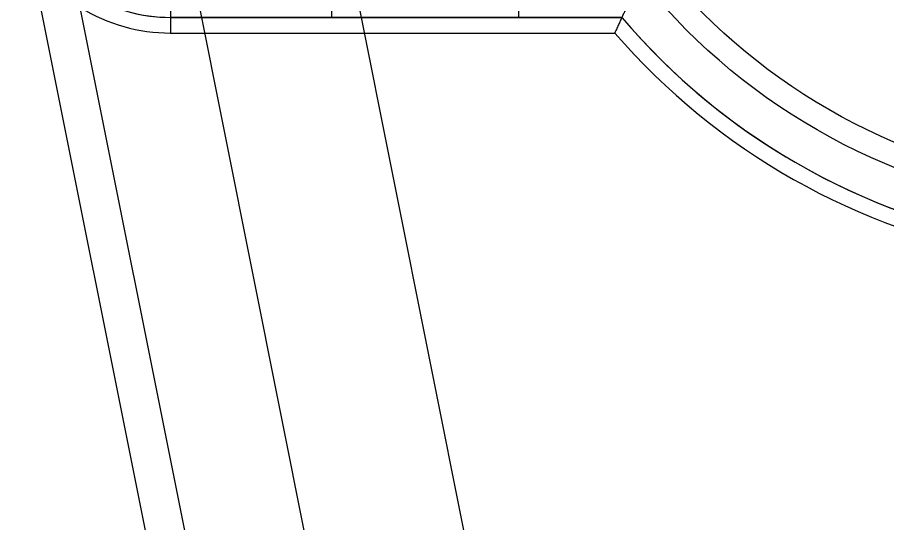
# Model space of a CAD drawing. Header units: millimetres. Extents: x 15 to 1184, y 5 to 836.
# Drawn here: x 319.14 to 341.42, y 360.52 to 373.48 of the extents above; entities that cross this region are included whole.
import ezdxf

# ---------------------------------------------------------------- set-up
doc = ezdxf.new("R2010")
doc.units = ezdxf.units.MM

msp = doc.modelspace()

# ---------------------------------------------------------------- linework, layer by layer
at = {"color": 7, "linetype": 'Continuous', "lineweight": 25}
for p, q in [((332.217, 331.691), (321.66, 384.476)), ((329.5, 345.276), (321.66, 384.476)), ((325.739, 384.476), (336.139, 332.476)), ((325.739, 384.476), (334.781, 339.267)), ((327.181, 384.476), (327.181, 373.476)), ((327.181, 384.476), (327.181, 373.476)), ((331.981, 373.476), (331.981, 380.921)), ((331.981, 373.476), (331.981, 380.921)), ((319.137, 376.691), (329.42, 325.28)), ((319.137, 376.691), (324.219, 351.285)), ((323.06, 375.476), (323.06, 373.476)), ((323.06, 375.476), (323.06, 373.476)), ((330.4, 325.476), (320.749, 373.731)), ((325.539, 349.783), (320.749, 373.731)), ((323.06, 373.476), (334.619, 373.476)), ((334.619, 373.476), (323.06, 373.476)), ((323.06, 373.476), (323.06, 373.076)), ((323.06, 373.476), (323.06, 373.076)), ((334.619, 373.476), (323.06, 373.476)), ((323.06, 373.476), (334.619, 373.476)), ((331.981, 373.476), (327.181, 373.476)), ((331.981, 373.476), (327.181, 373.476)), ((323.06, 373.076), (334.435, 373.076)), ((323.06, 373.076), (334.435, 373.076))]:
    msp.add_line(p, q, dxfattribs=at)
for radius in [16, 15.4]:
    msp.add_circle((347.581, 384.476), radius, dxfattribs=at)
for centre, radius, start, end in [((323.06, 377.476), 4, 191.3099, 270), ((323.06, 377.476), 4, 191.3099, 270), ((323.06, 377.476), 4, 238.324, 270), ((323.06, 377.476), 4, 238.324, 270), ((323.06, 377.476), 4.4, 238.324, 270), ((323.06, 377.476), 4.4, 238.324, 270), ((347.581, 384.476), 17, 220.3202, 262.0719), ((347.581, 384.476), 17, 220.3202, 260.0718), ((347.581, 384.476), 17, 220.3202, 260.0718), ((347.581, 384.476), 17, 220.3202, 262.0719), ((347.581, 384.476), 17.4, 220.9327, 260.0718), ((347.581, 384.476), 17.4, 220.9327, 260.0718)]:
    msp.add_arc(centre, radius, start, end, dxfattribs=at)
for points, knots in [([(335.105, 374.505), (335.068, 374.428), (334.943, 374.17), (334.786, 373.834), (334.645, 373.533), (334.628, 373.495), (334.619, 373.476)], [0, 0, 0, 0, 0.128493, 0.425834, 0.712724, 1, 1, 1, 1]), ([(335.105, 374.505), (335.068, 374.428), (334.943, 374.17), (334.786, 373.834), (334.645, 373.533), (334.628, 373.495), (334.619, 373.476)], [0, 0, 0, 0, 0.128493, 0.425834, 0.712724, 1, 1, 1, 1]), ([(334.619, 373.476), (334.617, 373.472), (334.614, 373.464), (334.586, 373.405), (334.545, 373.316), (334.493, 373.202), (334.454, 373.118), (334.436, 373.077), (334.435, 373.076)], [0, 0, 0, 0, 0.1904293, 0.3805884, 0.578047, 0.7929013, 0.99687, 1, 1, 1, 1]), ([(334.619, 373.476), (334.617, 373.472), (334.614, 373.464), (334.586, 373.405), (334.545, 373.316), (334.493, 373.202), (334.454, 373.118), (334.436, 373.077), (334.435, 373.076)], [0, 0, 0, 0, 0.1904293, 0.3805884, 0.578047, 0.7929013, 0.99687, 1, 1, 1, 1])]:
    msp.add_open_spline(points, degree=3, knots=knots, dxfattribs=at)

doc.saveas('drawing.dxf')
